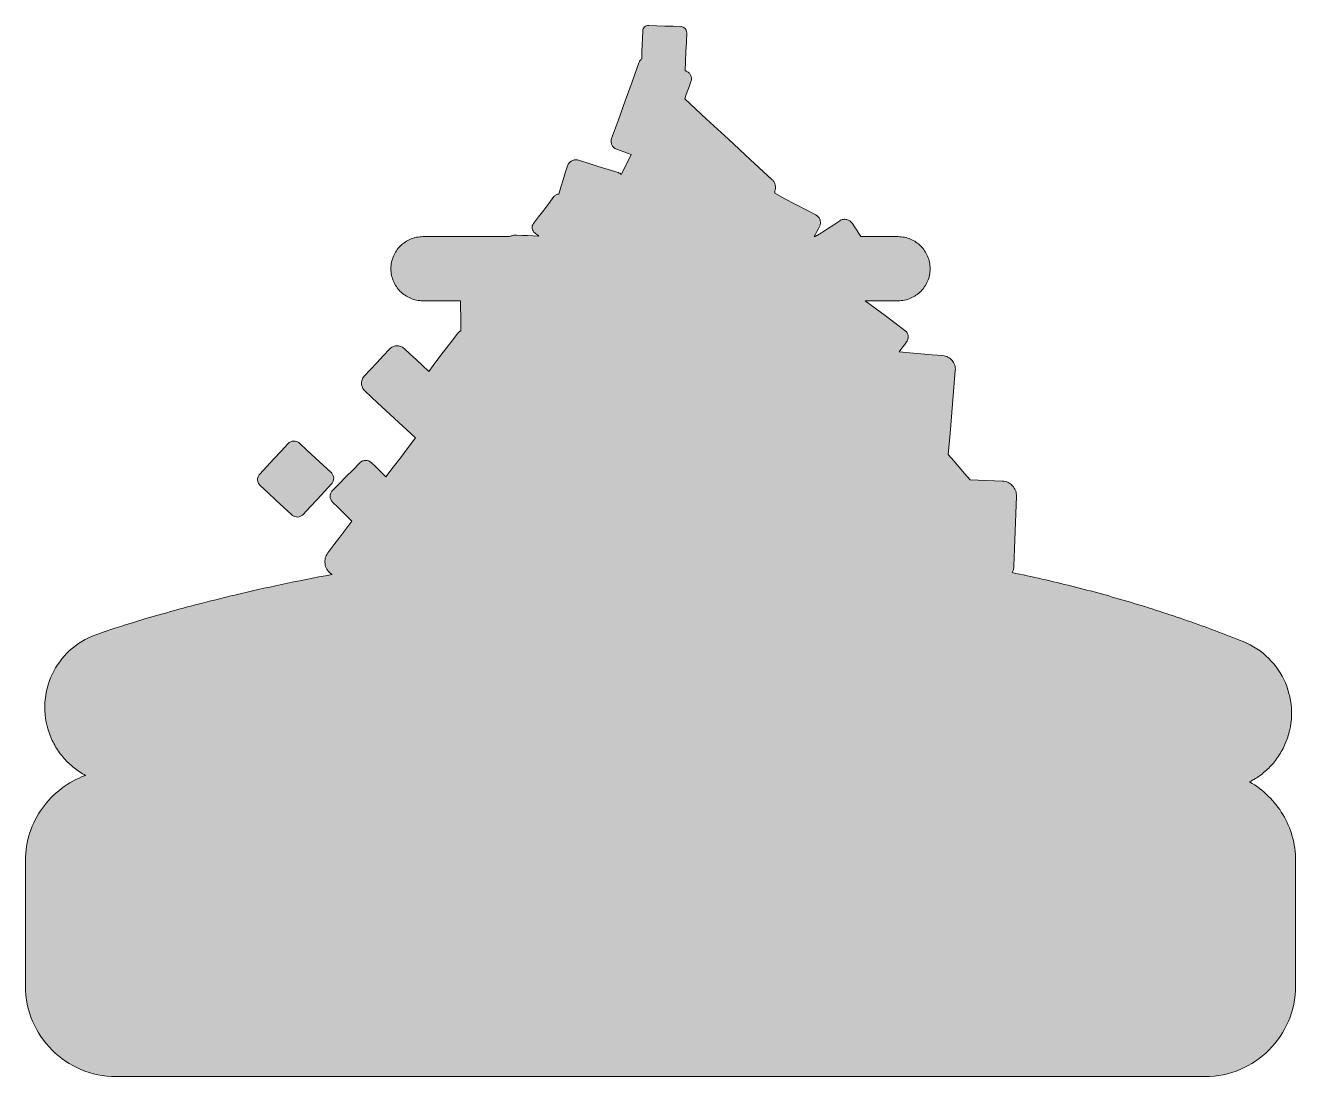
# Model space of a CAD drawing. Header units: inches. Extents: x 111 to 492, y -554 to -239.
import ezdxf

# ---------------------------------------------------------------- set-up
doc = ezdxf.new("R2010")
doc.units = ezdxf.units.IN
doc.header["$MEASUREMENT"] = 0
doc.layers.add('Layer 1', color=7, linetype='Continuous')

# ---------------------------------------------------------------- blocks, each defined once
blk = doc.blocks.new('block 2')
at = {"layer": 'Layer 1', "true_color": 0xf8b5b7}
h = blk.add_hatch(color=31, dxfattribs=at)
h.dxf.hatch_style = 2
edge = h.paths.add_edge_path()
edge.add_spline(control_points=[(478.05, -465.54), (479.25, -464.93), (480.4, -464.21), (481.48, -463.39), (482.55, -462.58), (483.57, -461.66), (484.49, -460.66), (485.42, -459.65), (486.27, -458.55), (487.02, -457.37), (487.77, -456.19), (488.42, -454.92), (488.96, -453.57), (490.15, -450.61), (490.69, -447.54), (490.63, -444.54), (490.58, -441.53), (489.93, -438.58), (488.77, -435.86), (487.6, -433.14), (485.92, -430.64), (483.79, -428.52), (481.65, -426.4), (479.07, -424.67), (476.1, -423.48), (470.63, -421.28), (465.08, -419.2), (459.46, -417.24), (453.84, -415.28), (448.14, -413.44), (442.37, -411.72), (436.61, -410), (430.77, -408.4), (424.86, -406.91), (418.96, -405.43), (412.98, -404.07), (406.95, -402.82), (407.02, -402.68), (407.09, -402.53), (407.15, -402.38), (407.22, -402.23), (407.27, -402.08), (407.31, -401.92), (407.36, -401.76), (407.39, -401.59), (407.42, -401.43), (407.45, -401.26), (407.46, -401.09), (407.47, -400.92), (407.47, -400.92), (407.66, -395.69), (407.66, -395.69), (407.66, -395.69), (407.86, -390.45), (407.86, -390.45), (407.86, -390.45), (408.06, -385.22), (408.06, -385.22), (408.06, -385.22), (408.25, -379.98), (408.25, -379.98), (408.27, -379.38), (408.17, -378.8), (407.97, -378.27), (407.76, -377.74), (407.46, -377.25), (407.08, -376.84), (406.7, -376.43), (406.23, -376.09), (405.72, -375.85), (405.2, -375.6), (404.63, -375.46), (404.03, -375.44), (404.03, -375.44), (401.61, -375.35), (401.61, -375.35), (401.61, -375.35), (399.18, -375.26), (399.18, -375.26), (399.18, -375.26), (396.76, -375.17), (396.76, -375.17), (396.76, -375.17), (394.33, -375.07), (394.33, -375.07), (394.33, -375.07), (392.7, -373.17), (392.7, -373.17), (392.7, -373.17), (391.08, -371.26), (391.08, -371.26), (391.08, -371.26), (389.45, -369.36), (389.45, -369.36), (389.45, -369.36), (387.82, -367.45), (387.82, -367.45), (387.82, -367.45), (388.34, -361.16), (388.34, -361.16), (388.34, -361.16), (388.87, -354.87), (388.87, -354.87), (388.87, -354.87), (389.4, -348.58), (389.4, -348.58), (389.4, -348.58), (389.92, -342.29), (389.92, -342.29), (389.97, -341.72), (389.9, -341.17), (389.73, -340.66), (389.56, -340.15), (389.3, -339.68), (388.95, -339.28), (388.61, -338.87), (388.19, -338.53), (387.72, -338.28), (387.24, -338.03), (386.71, -337.87), (386.15, -337.82), (386.15, -337.82), (382.88, -337.55), (382.88, -337.55), (382.88, -337.55), (379.62, -337.28), (379.62, -337.28), (379.62, -337.28), (376.35, -337), (376.35, -337), (376.35, -337), (373.09, -336.73), (373.09, -336.73), (373.09, -336.73), (373.65, -335.98), (373.65, -335.98), (373.65, -335.98), (374.21, -335.23), (374.21, -335.23), (374.21, -335.23), (374.77, -334.49), (374.77, -334.49), (374.77, -334.49), (375.34, -333.74), (375.34, -333.74), (375.54, -333.47), (375.68, -333.17), (375.75, -332.86), (375.83, -332.55), (375.84, -332.23), (375.8, -331.92), (375.75, -331.61), (375.65, -331.31), (375.49, -331.04), (375.33, -330.76), (375.12, -330.51), (374.85, -330.31), (374.85, -330.31), (371.88, -328.08), (371.88, -328.08), (371.88, -328.08), (368.91, -325.85), (368.91, -325.85), (368.91, -325.85), (365.94, -323.63), (365.94, -323.63), (365.94, -323.63), (362.97, -321.4), (362.97, -321.4), (362.97, -321.4), (365.42, -321.4), (365.42, -321.4), (365.42, -321.4), (367.87, -321.4), (367.87, -321.4), (367.87, -321.4), (370.32, -321.4), (370.32, -321.4), (370.32, -321.4), (372.77, -321.4), (372.77, -321.4), (374.09, -321.4), (375.36, -321.13), (376.51, -320.64), (377.66, -320.16), (378.69, -319.45), (379.56, -318.58), (380.43, -317.71), (381.13, -316.68), (381.62, -315.53), (382.11, -314.38), (382.38, -313.12), (382.38, -311.79), (382.38, -310.46), (382.11, -309.2), (381.62, -308.05), (381.13, -306.9), (380.43, -305.86), (379.56, -304.99), (378.69, -304.12), (377.66, -303.42), (376.51, -302.93), (375.36, -302.45), (374.09, -302.18), (372.77, -302.18), (372.77, -302.18), (369.99, -302.18), (369.99, -302.18), (369.99, -302.18), (367.22, -302.18), (367.22, -302.18), (367.22, -302.18), (364.44, -302.18), (364.44, -302.18), (364.44, -302.18), (361.67, -302.18), (361.67, -302.18), (361.67, -302.18), (361.03, -301.19), (361.03, -301.19), (361.03, -301.19), (360.39, -300.2), (360.39, -300.2), (360.39, -300.2), (359.75, -299.22), (359.75, -299.22), (359.75, -299.22), (359.11, -298.23), (359.11, -298.23), (358.91, -297.91), (358.65, -297.65), (358.35, -297.46), (358.06, -297.26), (357.73, -297.12), (357.39, -297.05), (357.05, -296.97), (356.69, -296.96), (356.34, -297.03), (355.99, -297.09), (355.65, -297.22), (355.34, -297.42), (355.34, -297.42), (353.5, -298.61), (353.5, -298.61), (353.5, -298.61), (351.66, -299.8), (351.66, -299.8), (351.66, -299.8), (349.82, -300.99), (349.82, -300.99), (349.82, -300.99), (347.99, -302.18), (347.99, -302.18), (347.99, -302.18), (347.91, -302.18), (347.91, -302.18), (347.91, -302.18), (347.83, -302.18), (347.83, -302.18), (347.83, -302.18), (347.75, -302.18), (347.75, -302.18), (347.75, -302.18), (347.67, -302.18), (347.67, -302.18), (347.67, -302.18), (348.06, -301.43), (348.06, -301.43), (348.06, -301.43), (348.46, -300.68), (348.46, -300.68), (348.46, -300.68), (348.85, -299.94), (348.85, -299.94), (348.85, -299.94), (349.24, -299.19), (349.24, -299.19), (349.41, -298.87), (349.5, -298.53), (349.53, -298.2), (349.56, -297.86), (349.52, -297.52), (349.42, -297.2), (349.32, -296.88), (349.16, -296.58), (348.95, -296.32), (348.73, -296.06), (348.47, -295.84), (348.15, -295.67), (348.15, -295.67), (345.07, -294.05), (345.07, -294.05), (345.07, -294.05), (341.99, -292.43), (341.99, -292.43), (341.99, -292.43), (338.91, -290.81), (338.91, -290.81), (338.91, -290.81), (335.83, -289.2), (335.83, -289.2), (335.83, -289.2), (335.83, -289.05), (335.83, -289.05), (335.83, -289.05), (335.83, -288.91), (335.83, -288.91), (335.83, -288.91), (335.83, -288.76), (335.83, -288.76), (335.83, -288.76), (335.83, -288.62), (335.83, -288.62), (335.95, -288.32), (336.03, -288.02), (336.06, -287.71), (336.09, -287.4), (336.07, -287.08), (336.01, -286.78), (335.94, -286.47), (335.84, -286.17), (335.68, -285.9), (335.53, -285.62), (335.33, -285.36), (335.08, -285.13), (335.08, -285.13), (328.53, -279.07), (328.53, -279.07), (328.53, -279.07), (321.98, -273), (321.98, -273), (321.98, -273), (315.43, -266.94), (315.43, -266.94), (315.43, -266.94), (308.89, -260.87), (308.89, -260.87), (308.89, -260.87), (309.35, -259.58), (309.35, -259.58), (309.35, -259.58), (309.82, -258.28), (309.82, -258.28), (309.82, -258.28), (310.28, -256.99), (310.28, -256.99), (310.28, -256.99), (310.75, -255.69), (310.75, -255.69), (310.86, -255.37), (310.91, -255.05), (310.89, -254.73), (310.87, -254.41), (310.79, -254.1), (310.66, -253.82), (310.52, -253.54), (310.33, -253.28), (310.1, -253.06), (309.87, -252.85), (309.59, -252.67), (309.27, -252.56), (309.27, -252.56), (309.22, -252.54), (309.22, -252.54), (309.22, -252.54), (309.16, -252.52), (309.16, -252.52), (309.16, -252.52), (309.11, -252.5), (309.11, -252.5), (309.11, -252.5), (309.05, -252.48), (309.05, -252.48), (309.05, -252.48), (309.16, -249.63), (309.16, -249.63), (309.16, -249.63), (309.26, -246.78), (309.26, -246.78), (309.26, -246.78), (309.37, -243.93), (309.37, -243.93), (309.37, -243.93), (309.48, -241.08), (309.48, -241.08), (309.49, -240.84), (309.44, -240.61), (309.36, -240.39), (309.28, -240.18), (309.16, -239.99), (309.01, -239.82), (308.85, -239.66), (308.67, -239.52), (308.46, -239.42), (308.26, -239.33), (308.03, -239.27), (307.79, -239.26), (307.79, -239.26), (305.37, -239.17), (305.37, -239.17), (305.37, -239.17), (302.96, -239.08), (302.96, -239.08), (302.96, -239.08), (300.54, -238.99), (300.54, -238.99), (300.54, -238.99), (298.13, -238.9), (298.13, -238.9), (297.89, -238.89), (297.66, -238.93), (297.44, -239.01), (297.23, -239.09), (297.04, -239.22), (296.87, -239.37), (296.71, -239.52), (296.57, -239.71), (296.47, -239.91), (296.38, -240.12), (296.32, -240.35), (296.31, -240.59), (296.31, -240.59), (296.23, -242.68), (296.23, -242.68), (296.23, -242.68), (296.15, -244.76), (296.15, -244.76), (296.15, -244.76), (296.08, -246.85), (296.08, -246.85), (296.08, -246.85), (296, -248.94), (296, -248.94), (295.9, -249.01), (295.81, -249.08), (295.73, -249.17), (295.64, -249.25), (295.56, -249.34), (295.49, -249.44), (295.42, -249.53), (295.35, -249.63), (295.29, -249.74), (295.24, -249.85), (295.18, -249.96), (295.14, -250.08), (295.14, -250.08), (293.1, -255.77), (293.1, -255.77), (293.1, -255.77), (291.05, -261.45), (291.05, -261.45), (291.05, -261.45), (289.01, -267.14), (289.01, -267.14), (289.01, -267.14), (286.97, -272.82), (286.97, -272.82), (286.85, -273.14), (286.81, -273.46), (286.83, -273.78), (286.85, -274.1), (286.93, -274.41), (287.06, -274.69), (287.19, -274.98), (287.38, -275.23), (287.61, -275.45), (287.85, -275.67), (288.13, -275.84), (288.44, -275.95), (288.44, -275.95), (289.55, -276.35), (289.55, -276.35), (289.55, -276.35), (290.66, -276.75), (290.66, -276.75), (290.66, -276.75), (291.77, -277.15), (291.77, -277.15), (291.77, -277.15), (292.88, -277.55), (292.88, -277.55), (292.88, -277.55), (292.13, -279.05), (292.13, -279.05), (292.13, -279.05), (291.38, -280.54), (291.38, -280.54), (291.38, -280.54), (290.64, -282.04), (290.64, -282.04), (290.64, -282.04), (289.89, -283.54), (289.89, -283.54), (289.82, -283.48), (289.75, -283.42), (289.68, -283.36), (289.6, -283.31), (289.52, -283.26), (289.44, -283.21), (289.36, -283.16), (289.27, -283.12), (289.19, -283.08), (289.1, -283.04), (289.01, -283.01), (288.92, -282.98), (288.92, -282.98), (285.95, -282.05), (285.95, -282.05), (285.95, -282.05), (282.98, -281.12), (282.98, -281.12), (282.98, -281.12), (280.01, -280.19), (280.01, -280.19), (280.01, -280.19), (277.04, -279.26), (277.04, -279.26), (276.7, -279.16), (276.35, -279.12), (276.02, -279.16), (275.68, -279.19), (275.36, -279.29), (275.06, -279.44), (274.77, -279.6), (274.5, -279.81), (274.28, -280.07), (274.06, -280.32), (273.89, -280.63), (273.78, -280.97), (273.78, -280.97), (273.12, -283.08), (273.12, -283.08), (273.12, -283.08), (272.46, -285.19), (272.46, -285.19), (272.46, -285.19), (271.8, -287.31), (271.8, -287.31), (271.8, -287.31), (271.14, -289.42), (271.14, -289.42), (271, -289.43), (270.86, -289.45), (270.73, -289.49), (270.6, -289.53), (270.47, -289.58), (270.35, -289.65), (270.22, -289.71), (270.11, -289.79), (270, -289.88), (269.89, -289.98), (269.79, -290.08), (269.7, -290.2), (269.7, -290.2), (268.17, -292.22), (268.17, -292.22), (268.17, -292.22), (266.64, -294.23), (266.64, -294.23), (266.64, -294.23), (265.11, -296.25), (265.11, -296.25), (265.11, -296.25), (263.58, -298.26), (263.58, -298.26), (263.41, -298.48), (263.3, -298.73), (263.23, -298.98), (263.17, -299.23), (263.16, -299.49), (263.19, -299.75), (263.23, -300), (263.31, -300.25), (263.44, -300.48), (263.57, -300.7), (263.74, -300.91), (263.96, -301.07), (263.96, -301.07), (264.26, -301.3), (264.26, -301.3), (264.26, -301.3), (264.56, -301.53), (264.56, -301.53), (264.56, -301.53), (264.86, -301.76), (264.86, -301.76), (264.86, -301.76), (265.16, -301.99), (265.16, -301.99), (265.16, -301.99), (263.5, -301.92), (263.5, -301.92), (263.5, -301.92), (261.83, -301.86), (261.83, -301.86), (261.83, -301.86), (260.17, -301.8), (260.17, -301.8), (260.17, -301.8), (258.5, -301.74), (258.5, -301.74), (258.31, -301.73), (258.13, -301.73), (257.95, -301.75), (257.77, -301.77), (257.59, -301.79), (257.41, -301.83), (257.24, -301.87), (257.07, -301.92), (256.9, -301.98), (256.74, -302.03), (256.58, -302.1), (256.42, -302.18), (256.42, -302.18), (249.94, -302.18), (249.94, -302.18), (249.94, -302.18), (243.45, -302.18), (243.45, -302.18), (243.45, -302.18), (236.97, -302.18), (236.97, -302.18), (236.97, -302.18), (230.49, -302.18), (230.49, -302.18), (229.16, -302.18), (227.9, -302.45), (226.75, -302.93), (225.6, -303.42), (224.56, -304.12), (223.69, -304.99), (222.82, -305.86), (222.12, -306.9), (221.63, -308.05), (221.15, -309.2), (220.88, -310.46), (220.88, -311.79), (220.88, -313.12), (221.15, -314.38), (221.63, -315.53), (222.12, -316.68), (222.82, -317.71), (223.69, -318.58), (224.56, -319.45), (225.6, -320.16), (226.75, -320.64), (227.9, -321.13), (229.16, -321.4), (230.49, -321.4), (230.49, -321.4), (233.3, -321.4), (233.3, -321.4), (233.3, -321.4), (236.12, -321.4), (236.12, -321.4), (236.12, -321.4), (238.93, -321.4), (238.93, -321.4), (238.93, -321.4), (241.75, -321.4), (241.75, -321.4), (241.75, -321.4), (241.76, -323.65), (241.76, -323.65), (241.76, -323.65), (241.78, -325.91), (241.78, -325.91), (241.78, -325.91), (241.79, -328.16), (241.79, -328.16), (241.79, -328.16), (241.81, -330.41), (241.81, -330.41), (241.72, -330.45), (241.64, -330.49), (241.56, -330.54), (241.48, -330.59), (241.4, -330.64), (241.33, -330.7), (241.25, -330.76), (241.18, -330.82), (241.11, -330.89), (241.05, -330.96), (240.98, -331.04), (240.92, -331.11), (240.92, -331.11), (238.74, -333.97), (238.74, -333.97), (238.74, -333.97), (236.56, -336.83), (236.56, -336.83), (236.56, -336.83), (234.38, -339.68), (234.38, -339.68), (234.38, -339.68), (232.2, -342.54), (232.2, -342.54), (232.2, -342.54), (230.36, -340.83), (230.36, -340.83), (230.36, -340.83), (228.51, -339.12), (228.51, -339.12), (228.51, -339.12), (226.67, -337.42), (226.67, -337.42), (226.67, -337.42), (224.83, -335.71), (224.83, -335.71), (224.51, -335.42), (224.15, -335.2), (223.77, -335.07), (223.39, -334.93), (222.99, -334.87), (222.6, -334.89), (222.2, -334.9), (221.8, -334.99), (221.43, -335.16), (221.07, -335.32), (220.73, -335.56), (220.43, -335.88), (220.43, -335.88), (218.55, -337.91), (218.55, -337.91), (218.55, -337.91), (216.67, -339.94), (216.67, -339.94), (216.67, -339.94), (214.78, -341.98), (214.78, -341.98), (214.78, -341.98), (212.9, -344.01), (212.9, -344.01), (212.61, -344.32), (212.4, -344.68), (212.26, -345.06), (212.12, -345.44), (212.06, -345.84), (212.08, -346.24), (212.09, -346.64), (212.19, -347.03), (212.35, -347.4), (212.52, -347.77), (212.76, -348.11), (213.07, -348.4), (213.07, -348.4), (216.87, -351.92), (216.87, -351.92), (216.87, -351.92), (220.67, -355.44), (220.67, -355.44), (220.67, -355.44), (224.47, -358.96), (224.47, -358.96), (224.47, -358.96), (228.28, -362.49), (228.28, -362.49), (228.28, -362.49), (226.05, -365.4), (226.05, -365.4), (226.05, -365.4), (223.82, -368.32), (223.82, -368.32), (223.82, -368.32), (221.6, -371.24), (221.6, -371.24), (221.6, -371.24), (219.37, -374.16), (219.37, -374.16), (219.37, -374.16), (218.3, -373.09), (218.3, -373.09), (218.3, -373.09), (217.22, -372.03), (217.22, -372.03), (217.22, -372.03), (216.15, -370.97), (216.15, -370.97), (216.15, -370.97), (215.08, -369.91), (215.08, -369.91), (214.84, -369.67), (214.56, -369.5), (214.27, -369.38), (213.97, -369.26), (213.66, -369.2), (213.34, -369.2), (213.03, -369.21), (212.72, -369.27), (212.42, -369.39), (212.13, -369.51), (211.85, -369.69), (211.62, -369.93), (211.62, -369.93), (209.56, -372.01), (209.56, -372.01), (209.56, -372.01), (207.51, -374.08), (207.51, -374.08), (207.51, -374.08), (205.45, -376.16), (205.45, -376.16), (205.45, -376.16), (203.4, -378.24), (203.4, -378.24), (203.16, -378.48), (202.98, -378.75), (202.87, -379.05), (202.75, -379.34), (202.69, -379.66), (202.69, -379.97), (202.69, -380.29), (202.75, -380.6), (202.88, -380.89), (203, -381.19), (203.18, -381.46), (203.41, -381.7), (203.41, -381.7), (204.87, -383.14), (204.87, -383.14), (204.87, -383.14), (206.32, -384.57), (206.32, -384.57), (206.32, -384.57), (207.77, -386.01), (207.77, -386.01), (207.77, -386.01), (209.23, -387.45), (209.23, -387.45), (209.23, -387.45), (207.42, -389.81), (207.42, -389.81), (207.42, -389.81), (205.61, -392.18), (205.61, -392.18), (205.61, -392.18), (203.81, -394.55), (203.81, -394.55), (203.81, -394.55), (202, -396.92), (202, -396.92), (201.64, -397.39), (201.38, -397.93), (201.24, -398.48), (201.1, -399.03), (201.07, -399.6), (201.15, -400.16), (201.22, -400.72), (201.4, -401.26), (201.68, -401.76), (201.97, -402.25), (202.35, -402.7), (202.83, -403.06), (202.83, -403.06), (202.93, -403.14), (202.93, -403.14), (202.93, -403.14), (203.04, -403.22), (203.04, -403.22), (203.04, -403.22), (203.14, -403.3), (203.14, -403.3), (203.14, -403.3), (203.25, -403.39), (203.25, -403.39), (192.68, -405.35), (183.07, -407.43), (174.57, -409.45), (166.07, -411.47), (158.68, -413.43), (152.57, -415.17), (146.46, -416.9), (141.62, -418.4), (138.22, -419.5), (134.83, -420.61), (132.87, -421.31), (132.51, -421.44), (129.5, -422.52), (126.86, -424.17), (124.65, -426.21), (122.45, -428.25), (120.68, -430.69), (119.42, -433.37), (118.16, -436.06), (117.42, -438.98), (117.26, -441.98), (117.1, -444.98), (117.52, -448.06), (118.61, -451.07), (119.11, -452.47), (119.74, -453.78), (120.47, -455.02), (121.2, -456.25), (122.03, -457.4), (122.96, -458.45), (123.88, -459.5), (124.89, -460.46), (125.98, -461.32), (127.06, -462.18), (128.22, -462.94), (129.43, -463.59), (126.81, -464.54), (124.38, -465.87), (122.2, -467.53), (120.02, -469.18), (118.09, -471.16), (116.49, -473.38), (114.9, -475.61), (113.63, -478.08), (112.76, -480.73), (111.89, -483.38), (111.41, -486.21), (111.41, -489.14), (111.41, -489.14), (111.41, -498.53), (111.41, -498.53), (111.41, -498.53), (111.41, -507.92), (111.41, -507.92), (111.41, -507.92), (111.41, -517.3), (111.41, -517.3), (111.41, -517.3), (111.41, -526.69), (111.41, -526.69), (111.41, -530.42), (112.18, -533.98), (113.56, -537.23), (114.93, -540.47), (116.93, -543.4), (119.39, -545.86), (121.85, -548.32), (124.77, -550.31), (128.02, -551.69), (131.26, -553.07), (134.82, -553.83), (138.55, -553.83), (138.55, -553.83), (220.09, -553.83), (220.09, -553.83), (220.09, -553.83), (301.63, -553.83), (301.63, -553.83), (301.63, -553.83), (383.16, -553.83), (383.16, -553.83), (383.16, -553.83), (464.7, -553.83), (464.7, -553.83), (468.43, -553.83), (471.99, -553.07), (475.24, -551.69), (478.48, -550.31), (481.41, -548.32), (483.87, -545.86), (486.33, -543.4), (488.32, -540.47), (489.7, -537.23), (491.07, -533.98), (491.84, -530.42), (491.84, -526.69), (491.84, -526.69), (491.84, -517.3), (491.84, -517.3), (491.84, -517.3), (491.84, -507.92), (491.84, -507.92), (491.84, -507.92), (491.84, -498.53), (491.84, -498.53), (491.84, -498.53), (491.84, -489.14), (491.84, -489.14), (491.84, -486.62), (491.49, -484.18), (490.84, -481.86), (490.19, -479.54), (489.24, -477.34), (488.03, -475.32), (486.82, -473.29), (485.35, -471.43), (483.67, -469.79), (482, -468.14), (480.11, -466.71), (478.05, -465.54)], knot_values=[0, 0, 0, 0, 1, 1, 1, 2, 2, 2, 3, 3, 3, 4, 4, 4, 5, 5, 5, 6, 6, 6, 7, 7, 7, 8, 8, 8, 9, 9, 9, 10, 10, 10, 11, 11, 11, 12, 12, 12, 13, 13, 13, 14, 14, 14, 15, 15, 15, 16, 16, 16, 17, 17, 17, 18, 18, 18, 19, 19, 19, 20, 20, 20, 21, 21, 21, 22, 22, 22, 23, 23, 23, 24, 24, 24, 25, 25, 25, 26, 26, 26, 27, 27, 27, 28, 28, 28, 29, 29, 29, 30, 30, 30, 31, 31, 31, 32, 32, 32, 33, 33, 33, 34, 34, 34, 35, 35, 35, 36, 36, 36, 37, 37, 37, 38, 38, 38, 39, 39, 39, 40, 40, 40, 41, 41, 41, 42, 42, 42, 43, 43, 43, 44, 44, 44, 45, 45, 45, 46, 46, 46, 47, 47, 47, 48, 48, 48, 49, 49, 49, 50, 50, 50, 51, 51, 51, 52, 52, 52, 53, 53, 53, 54, 54, 54, 55, 55, 55, 56, 56, 56, 57, 57, 57, 58, 58, 58, 59, 59, 59, 60, 60, 60, 61, 61, 61, 62, 62, 62, 63, 63, 63, 64, 64, 64, 65, 65, 65, 66, 66, 66, 67, 67, 67, 68, 68, 68, 69, 69, 69, 70, 70, 70, 71, 71, 71, 72, 72, 72, 73, 73, 73, 74, 74, 74, 75, 75, 75, 76, 76, 76, 77, 77, 77, 78, 78, 78, 79, 79, 79, 80, 80, 80, 81, 81, 81, 82, 82, 82, 83, 83, 83, 84, 84, 84, 85, 85, 85, 86, 86, 86, 87, 87, 87, 88, 88, 88, 89, 89, 89, 90, 90, 90, 91, 91, 91, 92, 92, 92, 93, 93, 93, 94, 94, 94, 95, 95, 95, 96, 96, 96, 97, 97, 97, 98, 98, 98, 99, 99, 99, 100, 100, 100, 101, 101, 101, 102, 102, 102, 103, 103, 103, 104, 104, 104, 105, 105, 105, 106, 106, 106, 107, 107, 107, 108, 108, 108, 109, 109, 109, 110, 110, 110, 111, 111, 111, 112, 112, 112, 113, 113, 113, 114, 114, 114, 115, 115, 115, 116, 116, 116, 117, 117, 117, 118, 118, 118, 119, 119, 119, 120, 120, 120, 121, 121, 121, 122, 122, 122, 123, 123, 123, 124, 124, 124, 125, 125, 125, 126, 126, 126, 127, 127, 127, 128, 128, 128, 129, 129, 129, 130, 130, 130, 131, 131, 131, 132, 132, 132, 133, 133, 133, 134, 134, 134, 135, 135, 135, 136, 136, 136, 137, 137, 137, 138, 138, 138, 139, 139, 139, 140, 140, 140, 141, 141, 141, 142, 142, 142, 143, 143, 143, 144, 144, 144, 145, 145, 145, 146, 146, 146, 147, 147, 147, 148, 148, 148, 149, 149, 149, 150, 150, 150, 151, 151, 151, 152, 152, 152, 153, 153, 153, 154, 154, 154, 155, 155, 155, 156, 156, 156, 157, 157, 157, 158, 158, 158, 159, 159, 159, 160, 160, 160, 161, 161, 161, 162, 162, 162, 163, 163, 163, 164, 164, 164, 165, 165, 165, 166, 166, 166, 167, 167, 167, 168, 168, 168, 169, 169, 169, 170, 170, 170, 171, 171, 171, 172, 172, 172, 173, 173, 173, 174, 174, 174, 175, 175, 175, 176, 176, 176, 177, 177, 177, 178, 178, 178, 179, 179, 179, 180, 180, 180, 181, 181, 181, 182, 182, 182, 183, 183, 183, 184, 184, 184, 185, 185, 185, 186, 186, 186, 187, 187, 187, 188, 188, 188, 189, 189, 189, 190, 190, 190, 191, 191, 191, 192, 192, 192, 193, 193, 193, 194, 194, 194, 195, 195, 195, 196, 196, 196, 197, 197, 197, 198, 198, 198, 199, 199, 199, 200, 200, 200, 201, 201, 201, 202, 202, 202, 203, 203, 203, 204, 204, 204, 205, 205, 205, 206, 206, 206, 207, 207, 207, 208, 208, 208, 209, 209, 209, 210, 210, 210, 211, 211, 211, 212, 212, 212, 213, 213, 213, 214, 214, 214, 215, 215, 215, 216, 216, 216, 217, 217, 217, 218, 218, 218, 219, 219, 219, 220, 220, 220, 221, 221, 221, 222, 222, 222, 223, 223, 223, 224, 224, 224, 225, 225, 225, 226, 226, 226, 227, 227, 227, 228, 228, 228, 229, 229, 229, 230, 230, 230, 231, 231, 231, 232, 232, 232, 233, 233, 233, 234, 234, 234, 235, 235, 235, 236, 236, 236, 237, 237, 237, 238, 238, 238, 239, 239, 239, 240, 240, 240, 241, 241, 241, 242, 242, 242, 243, 243, 243, 244, 244, 244, 245, 245, 245, 246, 246, 246, 247, 247, 247, 248, 248, 248, 249, 249, 249, 250, 250, 250, 251, 251, 251, 252, 252, 252, 253, 253, 253, 254, 254, 254, 255, 255, 255, 256, 256, 256, 257, 257, 257, 258, 258, 258, 259, 259, 259, 260, 260, 260, 261, 261, 261, 262, 262, 262, 263, 263, 263, 264, 264, 264, 265, 265, 265, 266, 266, 266, 267, 267, 267, 268, 268, 268, 269, 269, 269, 270, 270, 270, 271, 271, 271, 272, 272, 272, 273, 273, 273, 274, 274, 274, 275, 275, 275, 276, 276, 276, 277, 277, 277, 278, 278, 278, 279, 279, 279, 280, 280, 280, 281, 281, 281, 282, 282, 282, 283, 283, 283, 284, 284, 284, 285, 285, 285, 286, 286, 286, 287, 287, 287, 288, 288, 288, 289, 289, 289, 290, 290, 290, 291, 291, 291, 292, 292, 292, 293, 293, 293, 294, 294, 294, 295, 295, 295, 296, 296, 296, 297, 297, 297, 298, 298, 298, 299, 299, 299, 300, 300, 300, 301, 301, 301, 302, 302, 302, 303, 303, 303, 304, 304, 304, 305, 305, 305, 306, 306, 306, 307, 307, 307, 308, 308, 308, 309, 309, 309, 310, 310, 310, 311, 311, 311, 312, 312, 312, 313, 313, 313, 314, 314, 314, 315, 315, 315, 316, 316, 316, 317, 317, 317, 318, 318, 318, 319, 319, 319, 320, 320, 320, 321, 321, 321, 322, 322, 322, 323, 323, 323, 324, 324, 324, 325, 325, 325, 326, 326, 326, 327, 327, 327, 328, 328, 328, 328], degree=3, periodic=1)
h = blk.add_hatch(color=31, dxfattribs=at)
h.dxf.hatch_style = 2
edge = h.paths.add_edge_path()
edge.add_spline(control_points=[(191.22, -385.55), (191.46, -385.77), (191.74, -385.94), (192.03, -386.04), (192.32, -386.14), (192.63, -386.19), (192.93, -386.18), (193.24, -386.17), (193.54, -386.1), (193.82, -385.97), (194.1, -385.84), (194.36, -385.66), (194.59, -385.42), (194.59, -385.42), (196.72, -383.12), (196.72, -383.12), (196.72, -383.12), (198.85, -380.82), (198.85, -380.82), (198.85, -380.82), (200.98, -378.52), (200.98, -378.52), (200.98, -378.52), (203.11, -376.22), (203.11, -376.22), (203.33, -375.98), (203.49, -375.71), (203.6, -375.41), (203.7, -375.12), (203.75, -374.82), (203.74, -374.51), (203.73, -374.21), (203.66, -373.9), (203.53, -373.62), (203.4, -373.34), (203.22, -373.08), (202.98, -372.86), (202.98, -372.86), (200.6, -370.65), (200.6, -370.65), (200.6, -370.65), (198.22, -368.45), (198.22, -368.45), (198.22, -368.45), (195.84, -366.25), (195.84, -366.25), (195.84, -366.25), (193.46, -364.04), (193.46, -364.04), (193.22, -363.82), (192.95, -363.66), (192.66, -363.55), (192.37, -363.45), (192.06, -363.4), (191.75, -363.41), (191.45, -363.43), (191.15, -363.49), (190.87, -363.62), (190.58, -363.75), (190.32, -363.93), (190.1, -364.17), (190.1, -364.17), (187.97, -366.47), (187.97, -366.47), (187.97, -366.47), (185.84, -368.77), (185.84, -368.77), (185.84, -368.77), (183.71, -371.07), (183.71, -371.07), (183.71, -371.07), (181.58, -373.37), (181.58, -373.37), (181.36, -373.61), (181.19, -373.89), (181.09, -374.18), (180.98, -374.47), (180.94, -374.78), (180.95, -375.08), (180.96, -375.39), (181.03, -375.69), (181.16, -375.97), (181.28, -376.25), (181.47, -376.51), (181.71, -376.74), (181.71, -376.74), (184.09, -378.94), (184.09, -378.94), (184.09, -378.94), (186.46, -381.14), (186.46, -381.14), (186.46, -381.14), (188.84, -383.35), (188.84, -383.35), (188.84, -383.35), (191.22, -385.55), (191.22, -385.55)], knot_values=[0, 0, 0, 0, 1, 1, 1, 2, 2, 2, 3, 3, 3, 4, 4, 4, 5, 5, 5, 6, 6, 6, 7, 7, 7, 8, 8, 8, 9, 9, 9, 10, 10, 10, 11, 11, 11, 12, 12, 12, 13, 13, 13, 14, 14, 14, 15, 15, 15, 16, 16, 16, 17, 17, 17, 18, 18, 18, 19, 19, 19, 20, 20, 20, 21, 21, 21, 22, 22, 22, 23, 23, 23, 24, 24, 24, 25, 25, 25, 26, 26, 26, 27, 27, 27, 28, 28, 28, 29, 29, 29, 30, 30, 30, 31, 31, 31, 32, 32, 32, 32], degree=3, periodic=1)
at = {"layer": 'Layer 1', "lineweight": 0}
for points, knots in [([(478.05, -465.54), (479.25, -464.93), (480.4, -464.21), (481.48, -463.39), (482.55, -462.58), (483.57, -461.66), (484.49, -460.66), (485.42, -459.65), (486.27, -458.55), (487.02, -457.37), (487.77, -456.19), (488.42, -454.92), (488.96, -453.57), (490.15, -450.61), (490.69, -447.54), (490.63, -444.54), (490.58, -441.53), (489.93, -438.58), (488.77, -435.86), (487.6, -433.14), (485.92, -430.64), (483.79, -428.52), (481.65, -426.4), (479.07, -424.67), (476.1, -423.48), (470.63, -421.28), (465.08, -419.2), (459.46, -417.24), (453.84, -415.28), (448.14, -413.44), (442.37, -411.72), (436.61, -410), (430.77, -408.4), (424.86, -406.91), (418.96, -405.43), (412.98, -404.07), (406.95, -402.82), (407.02, -402.68), (407.09, -402.53), (407.15, -402.38), (407.22, -402.23), (407.27, -402.08), (407.31, -401.92), (407.36, -401.76), (407.39, -401.59), (407.42, -401.43), (407.45, -401.26), (407.46, -401.09), (407.47, -400.92), (407.47, -400.92), (407.66, -395.69), (407.66, -395.69), (407.66, -395.69), (407.86, -390.45), (407.86, -390.45), (407.86, -390.45), (408.06, -385.22), (408.06, -385.22), (408.06, -385.22), (408.25, -379.98), (408.25, -379.98), (408.27, -379.38), (408.17, -378.8), (407.97, -378.27), (407.76, -377.74), (407.46, -377.25), (407.08, -376.84), (406.7, -376.43), (406.23, -376.09), (405.72, -375.85), (405.2, -375.6), (404.63, -375.46), (404.03, -375.44), (404.03, -375.44), (401.61, -375.35), (401.61, -375.35), (401.61, -375.35), (399.18, -375.26), (399.18, -375.26), (399.18, -375.26), (396.76, -375.17), (396.76, -375.17), (396.76, -375.17), (394.33, -375.07), (394.33, -375.07), (394.33, -375.07), (392.7, -373.17), (392.7, -373.17), (392.7, -373.17), (391.08, -371.26), (391.08, -371.26), (391.08, -371.26), (389.45, -369.36), (389.45, -369.36), (389.45, -369.36), (387.82, -367.45), (387.82, -367.45), (387.82, -367.45), (388.34, -361.16), (388.34, -361.16), (388.34, -361.16), (388.87, -354.87), (388.87, -354.87), (388.87, -354.87), (389.4, -348.58), (389.4, -348.58), (389.4, -348.58), (389.92, -342.29), (389.92, -342.29), (389.97, -341.72), (389.9, -341.17), (389.73, -340.66), (389.56, -340.15), (389.3, -339.68), (388.95, -339.28), (388.61, -338.87), (388.19, -338.53), (387.72, -338.28), (387.24, -338.03), (386.71, -337.87), (386.15, -337.82), (386.15, -337.82), (382.88, -337.55), (382.88, -337.55), (382.88, -337.55), (379.62, -337.28), (379.62, -337.28), (379.62, -337.28), (376.35, -337), (376.35, -337), (376.35, -337), (373.09, -336.73), (373.09, -336.73), (373.09, -336.73), (373.65, -335.98), (373.65, -335.98), (373.65, -335.98), (374.21, -335.23), (374.21, -335.23), (374.21, -335.23), (374.77, -334.49), (374.77, -334.49), (374.77, -334.49), (375.34, -333.74), (375.34, -333.74), (375.54, -333.47), (375.68, -333.17), (375.75, -332.86), (375.83, -332.55), (375.84, -332.23), (375.8, -331.92), (375.75, -331.61), (375.65, -331.31), (375.49, -331.04), (375.33, -330.76), (375.12, -330.51), (374.85, -330.31), (374.85, -330.31), (371.88, -328.08), (371.88, -328.08), (371.88, -328.08), (368.91, -325.85), (368.91, -325.85), (368.91, -325.85), (365.94, -323.63), (365.94, -323.63), (365.94, -323.63), (362.97, -321.4), (362.97, -321.4), (362.97, -321.4), (365.42, -321.4), (365.42, -321.4), (365.42, -321.4), (367.87, -321.4), (367.87, -321.4), (367.87, -321.4), (370.32, -321.4), (370.32, -321.4), (370.32, -321.4), (372.77, -321.4), (372.77, -321.4), (374.09, -321.4), (375.36, -321.13), (376.51, -320.64), (377.66, -320.16), (378.69, -319.45), (379.56, -318.58), (380.43, -317.71), (381.13, -316.68), (381.62, -315.53), (382.11, -314.38), (382.38, -313.12), (382.38, -311.79), (382.38, -310.46), (382.11, -309.2), (381.62, -308.05), (381.13, -306.9), (380.43, -305.86), (379.56, -304.99), (378.69, -304.12), (377.66, -303.42), (376.51, -302.93), (375.36, -302.45), (374.09, -302.18), (372.77, -302.18), (372.77, -302.18), (369.99, -302.18), (369.99, -302.18), (369.99, -302.18), (367.22, -302.18), (367.22, -302.18), (367.22, -302.18), (364.44, -302.18), (364.44, -302.18), (364.44, -302.18), (361.67, -302.18), (361.67, -302.18), (361.67, -302.18), (361.03, -301.19), (361.03, -301.19), (361.03, -301.19), (360.39, -300.2), (360.39, -300.2), (360.39, -300.2), (359.75, -299.22), (359.75, -299.22), (359.75, -299.22), (359.11, -298.23), (359.11, -298.23), (358.91, -297.91), (358.65, -297.65), (358.35, -297.46), (358.06, -297.26), (357.73, -297.12), (357.39, -297.05), (357.05, -296.97), (356.69, -296.96), (356.34, -297.03), (355.99, -297.09), (355.65, -297.22), (355.34, -297.42), (355.34, -297.42), (353.5, -298.61), (353.5, -298.61), (353.5, -298.61), (351.66, -299.8), (351.66, -299.8), (351.66, -299.8), (349.82, -300.99), (349.82, -300.99), (349.82, -300.99), (347.99, -302.18), (347.99, -302.18), (347.99, -302.18), (347.91, -302.18), (347.91, -302.18), (347.91, -302.18), (347.83, -302.18), (347.83, -302.18), (347.83, -302.18), (347.75, -302.18), (347.75, -302.18), (347.75, -302.18), (347.67, -302.18), (347.67, -302.18), (347.67, -302.18), (348.06, -301.43), (348.06, -301.43), (348.06, -301.43), (348.46, -300.68), (348.46, -300.68), (348.46, -300.68), (348.85, -299.94), (348.85, -299.94), (348.85, -299.94), (349.24, -299.19), (349.24, -299.19), (349.41, -298.87), (349.5, -298.53), (349.53, -298.2), (349.56, -297.86), (349.52, -297.52), (349.42, -297.2), (349.32, -296.88), (349.16, -296.58), (348.95, -296.32), (348.73, -296.06), (348.47, -295.84), (348.15, -295.67), (348.15, -295.67), (345.07, -294.05), (345.07, -294.05), (345.07, -294.05), (341.99, -292.43), (341.99, -292.43), (341.99, -292.43), (338.91, -290.81), (338.91, -290.81), (338.91, -290.81), (335.83, -289.2), (335.83, -289.2), (335.83, -289.2), (335.83, -289.05), (335.83, -289.05), (335.83, -289.05), (335.83, -288.91), (335.83, -288.91), (335.83, -288.91), (335.83, -288.76), (335.83, -288.76), (335.83, -288.76), (335.83, -288.62), (335.83, -288.62), (335.95, -288.32), (336.03, -288.02), (336.06, -287.71), (336.09, -287.4), (336.07, -287.08), (336.01, -286.78), (335.94, -286.47), (335.84, -286.17), (335.68, -285.9), (335.53, -285.62), (335.33, -285.36), (335.08, -285.13), (335.08, -285.13), (328.53, -279.07), (328.53, -279.07), (328.53, -279.07), (321.98, -273), (321.98, -273), (321.98, -273), (315.43, -266.94), (315.43, -266.94), (315.43, -266.94), (308.89, -260.87), (308.89, -260.87), (308.89, -260.87), (309.35, -259.58), (309.35, -259.58), (309.35, -259.58), (309.82, -258.28), (309.82, -258.28), (309.82, -258.28), (310.28, -256.99), (310.28, -256.99), (310.28, -256.99), (310.75, -255.69), (310.75, -255.69), (310.86, -255.37), (310.91, -255.05), (310.89, -254.73), (310.87, -254.41), (310.79, -254.1), (310.66, -253.82), (310.52, -253.54), (310.33, -253.28), (310.1, -253.06), (309.87, -252.85), (309.59, -252.67), (309.27, -252.56), (309.27, -252.56), (309.22, -252.54), (309.22, -252.54), (309.22, -252.54), (309.16, -252.52), (309.16, -252.52), (309.16, -252.52), (309.11, -252.5), (309.11, -252.5), (309.11, -252.5), (309.05, -252.48), (309.05, -252.48), (309.05, -252.48), (309.16, -249.63), (309.16, -249.63), (309.16, -249.63), (309.26, -246.78), (309.26, -246.78), (309.26, -246.78), (309.37, -243.93), (309.37, -243.93), (309.37, -243.93), (309.48, -241.08), (309.48, -241.08), (309.49, -240.84), (309.44, -240.61), (309.36, -240.39), (309.28, -240.18), (309.16, -239.99), (309.01, -239.82), (308.85, -239.66), (308.67, -239.52), (308.46, -239.42), (308.26, -239.33), (308.03, -239.27), (307.79, -239.26), (307.79, -239.26), (305.37, -239.17), (305.37, -239.17), (305.37, -239.17), (302.96, -239.08), (302.96, -239.08), (302.96, -239.08), (300.54, -238.99), (300.54, -238.99), (300.54, -238.99), (298.13, -238.9), (298.13, -238.9), (297.89, -238.89), (297.66, -238.93), (297.44, -239.01), (297.23, -239.09), (297.04, -239.22), (296.87, -239.37), (296.71, -239.52), (296.57, -239.71), (296.47, -239.91), (296.38, -240.12), (296.32, -240.35), (296.31, -240.59), (296.31, -240.59), (296.23, -242.68), (296.23, -242.68), (296.23, -242.68), (296.15, -244.76), (296.15, -244.76), (296.15, -244.76), (296.08, -246.85), (296.08, -246.85), (296.08, -246.85), (296, -248.94), (296, -248.94), (295.9, -249.01), (295.81, -249.08), (295.73, -249.17), (295.64, -249.25), (295.56, -249.34), (295.49, -249.44), (295.42, -249.53), (295.35, -249.63), (295.29, -249.74), (295.24, -249.85), (295.18, -249.96), (295.14, -250.08), (295.14, -250.08), (293.1, -255.77), (293.1, -255.77), (293.1, -255.77), (291.05, -261.45), (291.05, -261.45), (291.05, -261.45), (289.01, -267.14), (289.01, -267.14), (289.01, -267.14), (286.97, -272.82), (286.97, -272.82), (286.85, -273.14), (286.81, -273.46), (286.83, -273.78), (286.85, -274.1), (286.93, -274.41), (287.06, -274.69), (287.19, -274.98), (287.38, -275.23), (287.61, -275.45), (287.85, -275.67), (288.13, -275.84), (288.44, -275.95), (288.44, -275.95), (289.55, -276.35), (289.55, -276.35), (289.55, -276.35), (290.66, -276.75), (290.66, -276.75), (290.66, -276.75), (291.77, -277.15), (291.77, -277.15), (291.77, -277.15), (292.88, -277.55), (292.88, -277.55), (292.88, -277.55), (292.13, -279.05), (292.13, -279.05), (292.13, -279.05), (291.38, -280.54), (291.38, -280.54), (291.38, -280.54), (290.64, -282.04), (290.64, -282.04), (290.64, -282.04), (289.89, -283.54), (289.89, -283.54), (289.82, -283.48), (289.75, -283.42), (289.68, -283.36), (289.6, -283.31), (289.52, -283.26), (289.44, -283.21), (289.36, -283.16), (289.27, -283.12), (289.19, -283.08), (289.1, -283.04), (289.01, -283.01), (288.92, -282.98), (288.92, -282.98), (285.95, -282.05), (285.95, -282.05), (285.95, -282.05), (282.98, -281.12), (282.98, -281.12), (282.98, -281.12), (280.01, -280.19), (280.01, -280.19), (280.01, -280.19), (277.04, -279.26), (277.04, -279.26), (276.7, -279.16), (276.35, -279.12), (276.02, -279.16), (275.68, -279.19), (275.36, -279.29), (275.06, -279.44), (274.77, -279.6), (274.5, -279.81), (274.28, -280.07), (274.06, -280.32), (273.89, -280.63), (273.78, -280.97), (273.78, -280.97), (273.12, -283.08), (273.12, -283.08), (273.12, -283.08), (272.46, -285.19), (272.46, -285.19), (272.46, -285.19), (271.8, -287.31), (271.8, -287.31), (271.8, -287.31), (271.14, -289.42), (271.14, -289.42), (271, -289.43), (270.86, -289.45), (270.73, -289.49), (270.6, -289.53), (270.47, -289.58), (270.35, -289.65), (270.22, -289.71), (270.11, -289.79), (270, -289.88), (269.89, -289.98), (269.79, -290.08), (269.7, -290.2), (269.7, -290.2), (268.17, -292.22), (268.17, -292.22), (268.17, -292.22), (266.64, -294.23), (266.64, -294.23), (266.64, -294.23), (265.11, -296.25), (265.11, -296.25), (265.11, -296.25), (263.58, -298.26), (263.58, -298.26), (263.41, -298.48), (263.3, -298.73), (263.23, -298.98), (263.17, -299.23), (263.16, -299.49), (263.19, -299.75), (263.23, -300), (263.31, -300.25), (263.44, -300.48), (263.57, -300.7), (263.74, -300.91), (263.96, -301.07), (263.96, -301.07), (264.26, -301.3), (264.26, -301.3), (264.26, -301.3), (264.56, -301.53), (264.56, -301.53), (264.56, -301.53), (264.86, -301.76), (264.86, -301.76), (264.86, -301.76), (265.16, -301.99), (265.16, -301.99), (265.16, -301.99), (263.5, -301.92), (263.5, -301.92), (263.5, -301.92), (261.83, -301.86), (261.83, -301.86), (261.83, -301.86), (260.17, -301.8), (260.17, -301.8), (260.17, -301.8), (258.5, -301.74), (258.5, -301.74), (258.31, -301.73), (258.13, -301.73), (257.95, -301.75), (257.77, -301.77), (257.59, -301.79), (257.41, -301.83), (257.24, -301.87), (257.07, -301.92), (256.9, -301.98), (256.74, -302.03), (256.58, -302.1), (256.42, -302.18), (256.42, -302.18), (249.94, -302.18), (249.94, -302.18), (249.94, -302.18), (243.45, -302.18), (243.45, -302.18), (243.45, -302.18), (236.97, -302.18), (236.97, -302.18), (236.97, -302.18), (230.49, -302.18), (230.49, -302.18), (229.16, -302.18), (227.9, -302.45), (226.75, -302.93), (225.6, -303.42), (224.56, -304.12), (223.69, -304.99), (222.82, -305.86), (222.12, -306.9), (221.63, -308.05), (221.15, -309.2), (220.88, -310.46), (220.88, -311.79), (220.88, -313.12), (221.15, -314.38), (221.63, -315.53), (222.12, -316.68), (222.82, -317.71), (223.69, -318.58), (224.56, -319.45), (225.6, -320.16), (226.75, -320.64), (227.9, -321.13), (229.16, -321.4), (230.49, -321.4), (230.49, -321.4), (233.3, -321.4), (233.3, -321.4), (233.3, -321.4), (236.12, -321.4), (236.12, -321.4), (236.12, -321.4), (238.93, -321.4), (238.93, -321.4), (238.93, -321.4), (241.75, -321.4), (241.75, -321.4), (241.75, -321.4), (241.76, -323.65), (241.76, -323.65), (241.76, -323.65), (241.78, -325.91), (241.78, -325.91), (241.78, -325.91), (241.79, -328.16), (241.79, -328.16), (241.79, -328.16), (241.81, -330.41), (241.81, -330.41), (241.72, -330.45), (241.64, -330.49), (241.56, -330.54), (241.48, -330.59), (241.4, -330.64), (241.33, -330.7), (241.25, -330.76), (241.18, -330.82), (241.11, -330.89), (241.05, -330.96), (240.98, -331.04), (240.92, -331.11), (240.92, -331.11), (238.74, -333.97), (238.74, -333.97), (238.74, -333.97), (236.56, -336.83), (236.56, -336.83), (236.56, -336.83), (234.38, -339.68), (234.38, -339.68), (234.38, -339.68), (232.2, -342.54), (232.2, -342.54), (232.2, -342.54), (230.36, -340.83), (230.36, -340.83), (230.36, -340.83), (228.51, -339.12), (228.51, -339.12), (228.51, -339.12), (226.67, -337.42), (226.67, -337.42), (226.67, -337.42), (224.83, -335.71), (224.83, -335.71), (224.51, -335.42), (224.15, -335.2), (223.77, -335.07), (223.39, -334.93), (222.99, -334.87), (222.6, -334.89), (222.2, -334.9), (221.8, -334.99), (221.43, -335.16), (221.07, -335.32), (220.73, -335.56), (220.43, -335.88), (220.43, -335.88), (218.55, -337.91), (218.55, -337.91), (218.55, -337.91), (216.67, -339.94), (216.67, -339.94), (216.67, -339.94), (214.78, -341.98), (214.78, -341.98), (214.78, -341.98), (212.9, -344.01), (212.9, -344.01), (212.61, -344.32), (212.4, -344.68), (212.26, -345.06), (212.12, -345.44), (212.06, -345.84), (212.08, -346.24), (212.09, -346.64), (212.19, -347.03), (212.35, -347.4), (212.52, -347.77), (212.76, -348.11), (213.07, -348.4), (213.07, -348.4), (216.87, -351.92), (216.87, -351.92), (216.87, -351.92), (220.67, -355.44), (220.67, -355.44), (220.67, -355.44), (224.47, -358.96), (224.47, -358.96), (224.47, -358.96), (228.28, -362.49), (228.28, -362.49), (228.28, -362.49), (226.05, -365.4), (226.05, -365.4), (226.05, -365.4), (223.82, -368.32), (223.82, -368.32), (223.82, -368.32), (221.6, -371.24), (221.6, -371.24), (221.6, -371.24), (219.37, -374.16), (219.37, -374.16), (219.37, -374.16), (218.3, -373.09), (218.3, -373.09), (218.3, -373.09), (217.22, -372.03), (217.22, -372.03), (217.22, -372.03), (216.15, -370.97), (216.15, -370.97), (216.15, -370.97), (215.08, -369.91), (215.08, -369.91), (214.84, -369.67), (214.56, -369.5), (214.27, -369.38), (213.97, -369.26), (213.66, -369.2), (213.34, -369.2), (213.03, -369.21), (212.72, -369.27), (212.42, -369.39), (212.13, -369.51), (211.85, -369.69), (211.62, -369.93), (211.62, -369.93), (209.56, -372.01), (209.56, -372.01), (209.56, -372.01), (207.51, -374.08), (207.51, -374.08), (207.51, -374.08), (205.45, -376.16), (205.45, -376.16), (205.45, -376.16), (203.4, -378.24), (203.4, -378.24), (203.16, -378.48), (202.98, -378.75), (202.87, -379.05), (202.75, -379.34), (202.69, -379.66), (202.69, -379.97), (202.69, -380.29), (202.75, -380.6), (202.88, -380.89), (203, -381.19), (203.18, -381.46), (203.41, -381.7), (203.41, -381.7), (204.87, -383.14), (204.87, -383.14), (204.87, -383.14), (206.32, -384.57), (206.32, -384.57), (206.32, -384.57), (207.77, -386.01), (207.77, -386.01), (207.77, -386.01), (209.23, -387.45), (209.23, -387.45), (209.23, -387.45), (207.42, -389.81), (207.42, -389.81), (207.42, -389.81), (205.61, -392.18), (205.61, -392.18), (205.61, -392.18), (203.81, -394.55), (203.81, -394.55), (203.81, -394.55), (202, -396.92), (202, -396.92), (201.64, -397.39), (201.38, -397.93), (201.24, -398.48), (201.1, -399.03), (201.07, -399.6), (201.15, -400.16), (201.22, -400.72), (201.4, -401.26), (201.68, -401.76), (201.97, -402.25), (202.35, -402.7), (202.83, -403.06), (202.83, -403.06), (202.93, -403.14), (202.93, -403.14), (202.93, -403.14), (203.04, -403.22), (203.04, -403.22), (203.04, -403.22), (203.14, -403.3), (203.14, -403.3), (203.14, -403.3), (203.25, -403.39), (203.25, -403.39), (192.68, -405.35), (183.07, -407.43), (174.57, -409.45), (166.07, -411.47), (158.68, -413.43), (152.57, -415.17), (146.46, -416.9), (141.62, -418.4), (138.22, -419.5), (134.83, -420.61), (132.87, -421.31), (132.51, -421.44), (129.5, -422.52), (126.86, -424.17), (124.65, -426.21), (122.45, -428.25), (120.68, -430.69), (119.42, -433.37), (118.16, -436.06), (117.42, -438.98), (117.26, -441.98), (117.1, -444.98), (117.52, -448.06), (118.61, -451.07), (119.11, -452.47), (119.74, -453.78), (120.47, -455.02), (121.2, -456.25), (122.03, -457.4), (122.96, -458.45), (123.88, -459.5), (124.89, -460.46), (125.98, -461.32), (127.06, -462.18), (128.22, -462.94), (129.43, -463.59), (126.81, -464.54), (124.38, -465.87), (122.2, -467.53), (120.02, -469.18), (118.09, -471.16), (116.49, -473.38), (114.9, -475.61), (113.63, -478.08), (112.76, -480.73), (111.89, -483.38), (111.41, -486.21), (111.41, -489.14), (111.41, -489.14), (111.41, -498.53), (111.41, -498.53), (111.41, -498.53), (111.41, -507.92), (111.41, -507.92), (111.41, -507.92), (111.41, -517.3), (111.41, -517.3), (111.41, -517.3), (111.41, -526.69), (111.41, -526.69), (111.41, -530.42), (112.18, -533.98), (113.56, -537.23), (114.93, -540.47), (116.93, -543.4), (119.39, -545.86), (121.85, -548.32), (124.77, -550.31), (128.02, -551.69), (131.26, -553.07), (134.82, -553.83), (138.55, -553.83), (138.55, -553.83), (220.09, -553.83), (220.09, -553.83), (220.09, -553.83), (301.63, -553.83), (301.63, -553.83), (301.63, -553.83), (383.16, -553.83), (383.16, -553.83), (383.16, -553.83), (464.7, -553.83), (464.7, -553.83), (468.43, -553.83), (471.99, -553.07), (475.24, -551.69), (478.48, -550.31), (481.41, -548.32), (483.87, -545.86), (486.33, -543.4), (488.32, -540.47), (489.7, -537.23), (491.07, -533.98), (491.84, -530.42), (491.84, -526.69), (491.84, -526.69), (491.84, -517.3), (491.84, -517.3), (491.84, -517.3), (491.84, -507.92), (491.84, -507.92), (491.84, -507.92), (491.84, -498.53), (491.84, -498.53), (491.84, -498.53), (491.84, -489.14), (491.84, -489.14), (491.84, -486.62), (491.49, -484.18), (490.84, -481.86), (490.19, -479.54), (489.24, -477.34), (488.03, -475.32), (486.82, -473.29), (485.35, -471.43), (483.67, -469.79), (482, -468.14), (480.11, -466.71), (478.05, -465.54)], [0, 0, 0, 0, 1, 1, 1, 2, 2, 2, 3, 3, 3, 4, 4, 4, 5, 5, 5, 6, 6, 6, 7, 7, 7, 8, 8, 8, 9, 9, 9, 10, 10, 10, 11, 11, 11, 12, 12, 12, 13, 13, 13, 14, 14, 14, 15, 15, 15, 16, 16, 16, 17, 17, 17, 18, 18, 18, 19, 19, 19, 20, 20, 20, 21, 21, 21, 22, 22, 22, 23, 23, 23, 24, 24, 24, 25, 25, 25, 26, 26, 26, 27, 27, 27, 28, 28, 28, 29, 29, 29, 30, 30, 30, 31, 31, 31, 32, 32, 32, 33, 33, 33, 34, 34, 34, 35, 35, 35, 36, 36, 36, 37, 37, 37, 38, 38, 38, 39, 39, 39, 40, 40, 40, 41, 41, 41, 42, 42, 42, 43, 43, 43, 44, 44, 44, 45, 45, 45, 46, 46, 46, 47, 47, 47, 48, 48, 48, 49, 49, 49, 50, 50, 50, 51, 51, 51, 52, 52, 52, 53, 53, 53, 54, 54, 54, 55, 55, 55, 56, 56, 56, 57, 57, 57, 58, 58, 58, 59, 59, 59, 60, 60, 60, 61, 61, 61, 62, 62, 62, 63, 63, 63, 64, 64, 64, 65, 65, 65, 66, 66, 66, 67, 67, 67, 68, 68, 68, 69, 69, 69, 70, 70, 70, 71, 71, 71, 72, 72, 72, 73, 73, 73, 74, 74, 74, 75, 75, 75, 76, 76, 76, 77, 77, 77, 78, 78, 78, 79, 79, 79, 80, 80, 80, 81, 81, 81, 82, 82, 82, 83, 83, 83, 84, 84, 84, 85, 85, 85, 86, 86, 86, 87, 87, 87, 88, 88, 88, 89, 89, 89, 90, 90, 90, 91, 91, 91, 92, 92, 92, 93, 93, 93, 94, 94, 94, 95, 95, 95, 96, 96, 96, 97, 97, 97, 98, 98, 98, 99, 99, 99, 100, 100, 100, 101, 101, 101, 102, 102, 102, 103, 103, 103, 104, 104, 104, 105, 105, 105, 106, 106, 106, 107, 107, 107, 108, 108, 108, 109, 109, 109, 110, 110, 110, 111, 111, 111, 112, 112, 112, 113, 113, 113, 114, 114, 114, 115, 115, 115, 116, 116, 116, 117, 117, 117, 118, 118, 118, 119, 119, 119, 120, 120, 120, 121, 121, 121, 122, 122, 122, 123, 123, 123, 124, 124, 124, 125, 125, 125, 126, 126, 126, 127, 127, 127, 128, 128, 128, 129, 129, 129, 130, 130, 130, 131, 131, 131, 132, 132, 132, 133, 133, 133, 134, 134, 134, 135, 135, 135, 136, 136, 136, 137, 137, 137, 138, 138, 138, 139, 139, 139, 140, 140, 140, 141, 141, 141, 142, 142, 142, 143, 143, 143, 144, 144, 144, 145, 145, 145, 146, 146, 146, 147, 147, 147, 148, 148, 148, 149, 149, 149, 150, 150, 150, 151, 151, 151, 152, 152, 152, 153, 153, 153, 154, 154, 154, 155, 155, 155, 156, 156, 156, 157, 157, 157, 158, 158, 158, 159, 159, 159, 160, 160, 160, 161, 161, 161, 162, 162, 162, 163, 163, 163, 164, 164, 164, 165, 165, 165, 166, 166, 166, 167, 167, 167, 168, 168, 168, 169, 169, 169, 170, 170, 170, 171, 171, 171, 172, 172, 172, 173, 173, 173, 174, 174, 174, 175, 175, 175, 176, 176, 176, 177, 177, 177, 178, 178, 178, 179, 179, 179, 180, 180, 180, 181, 181, 181, 182, 182, 182, 183, 183, 183, 184, 184, 184, 185, 185, 185, 186, 186, 186, 187, 187, 187, 188, 188, 188, 189, 189, 189, 190, 190, 190, 191, 191, 191, 192, 192, 192, 193, 193, 193, 194, 194, 194, 195, 195, 195, 196, 196, 196, 197, 197, 197, 198, 198, 198, 199, 199, 199, 200, 200, 200, 201, 201, 201, 202, 202, 202, 203, 203, 203, 204, 204, 204, 205, 205, 205, 206, 206, 206, 207, 207, 207, 208, 208, 208, 209, 209, 209, 210, 210, 210, 211, 211, 211, 212, 212, 212, 213, 213, 213, 214, 214, 214, 215, 215, 215, 216, 216, 216, 217, 217, 217, 218, 218, 218, 219, 219, 219, 220, 220, 220, 221, 221, 221, 222, 222, 222, 223, 223, 223, 224, 224, 224, 225, 225, 225, 226, 226, 226, 227, 227, 227, 228, 228, 228, 229, 229, 229, 230, 230, 230, 231, 231, 231, 232, 232, 232, 233, 233, 233, 234, 234, 234, 235, 235, 235, 236, 236, 236, 237, 237, 237, 238, 238, 238, 239, 239, 239, 240, 240, 240, 241, 241, 241, 242, 242, 242, 243, 243, 243, 244, 244, 244, 245, 245, 245, 246, 246, 246, 247, 247, 247, 248, 248, 248, 249, 249, 249, 250, 250, 250, 251, 251, 251, 252, 252, 252, 253, 253, 253, 254, 254, 254, 255, 255, 255, 256, 256, 256, 257, 257, 257, 258, 258, 258, 259, 259, 259, 260, 260, 260, 261, 261, 261, 262, 262, 262, 263, 263, 263, 264, 264, 264, 265, 265, 265, 266, 266, 266, 267, 267, 267, 268, 268, 268, 269, 269, 269, 270, 270, 270, 271, 271, 271, 272, 272, 272, 273, 273, 273, 274, 274, 274, 275, 275, 275, 276, 276, 276, 277, 277, 277, 278, 278, 278, 279, 279, 279, 280, 280, 280, 281, 281, 281, 282, 282, 282, 283, 283, 283, 284, 284, 284, 285, 285, 285, 286, 286, 286, 287, 287, 287, 288, 288, 288, 289, 289, 289, 290, 290, 290, 291, 291, 291, 292, 292, 292, 293, 293, 293, 294, 294, 294, 295, 295, 295, 296, 296, 296, 297, 297, 297, 298, 298, 298, 299, 299, 299, 300, 300, 300, 301, 301, 301, 302, 302, 302, 303, 303, 303, 304, 304, 304, 305, 305, 305, 306, 306, 306, 307, 307, 307, 308, 308, 308, 309, 309, 309, 310, 310, 310, 311, 311, 311, 312, 312, 312, 313, 313, 313, 314, 314, 314, 315, 315, 315, 316, 316, 316, 317, 317, 317, 318, 318, 318, 319, 319, 319, 320, 320, 320, 321, 321, 321, 322, 322, 322, 323, 323, 323, 324, 324, 324, 325, 325, 325, 326, 326, 326, 327, 327, 327, 328, 328, 328, 328]), ([(191.22, -385.55), (191.46, -385.77), (191.74, -385.94), (192.03, -386.04), (192.32, -386.14), (192.63, -386.19), (192.93, -386.18), (193.24, -386.17), (193.54, -386.1), (193.82, -385.97), (194.1, -385.84), (194.36, -385.66), (194.59, -385.42), (194.59, -385.42), (196.72, -383.12), (196.72, -383.12), (196.72, -383.12), (198.85, -380.82), (198.85, -380.82), (198.85, -380.82), (200.98, -378.52), (200.98, -378.52), (200.98, -378.52), (203.11, -376.22), (203.11, -376.22), (203.33, -375.98), (203.49, -375.71), (203.6, -375.41), (203.7, -375.12), (203.75, -374.82), (203.74, -374.51), (203.73, -374.21), (203.66, -373.9), (203.53, -373.62), (203.4, -373.34), (203.22, -373.08), (202.98, -372.86), (202.98, -372.86), (200.6, -370.65), (200.6, -370.65), (200.6, -370.65), (198.22, -368.45), (198.22, -368.45), (198.22, -368.45), (195.84, -366.25), (195.84, -366.25), (195.84, -366.25), (193.46, -364.04), (193.46, -364.04), (193.22, -363.82), (192.95, -363.66), (192.66, -363.55), (192.37, -363.45), (192.06, -363.4), (191.75, -363.41), (191.45, -363.43), (191.15, -363.49), (190.87, -363.62), (190.58, -363.75), (190.32, -363.93), (190.1, -364.17), (190.1, -364.17), (187.97, -366.47), (187.97, -366.47), (187.97, -366.47), (185.84, -368.77), (185.84, -368.77), (185.84, -368.77), (183.71, -371.07), (183.71, -371.07), (183.71, -371.07), (181.58, -373.37), (181.58, -373.37), (181.36, -373.61), (181.19, -373.89), (181.09, -374.18), (180.98, -374.47), (180.94, -374.78), (180.95, -375.08), (180.96, -375.39), (181.03, -375.69), (181.16, -375.97), (181.28, -376.25), (181.47, -376.51), (181.71, -376.74), (181.71, -376.74), (184.09, -378.94), (184.09, -378.94), (184.09, -378.94), (186.46, -381.14), (186.46, -381.14), (186.46, -381.14), (188.84, -383.35), (188.84, -383.35), (188.84, -383.35), (191.22, -385.55), (191.22, -385.55)], [0, 0, 0, 0, 1, 1, 1, 2, 2, 2, 3, 3, 3, 4, 4, 4, 5, 5, 5, 6, 6, 6, 7, 7, 7, 8, 8, 8, 9, 9, 9, 10, 10, 10, 11, 11, 11, 12, 12, 12, 13, 13, 13, 14, 14, 14, 15, 15, 15, 16, 16, 16, 17, 17, 17, 18, 18, 18, 19, 19, 19, 20, 20, 20, 21, 21, 21, 22, 22, 22, 23, 23, 23, 24, 24, 24, 25, 25, 25, 26, 26, 26, 27, 27, 27, 28, 28, 28, 29, 29, 29, 30, 30, 30, 31, 31, 31, 32, 32, 32, 32])]:
    blk.add_open_spline(points, degree=3, knots=knots, dxfattribs=at)

msp = doc.modelspace()

# ---------------------------------------------------------------- block references
at = {"layer": 'Layer 1'}
msp.add_blockref('block 2', (0, 0), dxfattribs=at)

doc.saveas('drawing.dxf')
